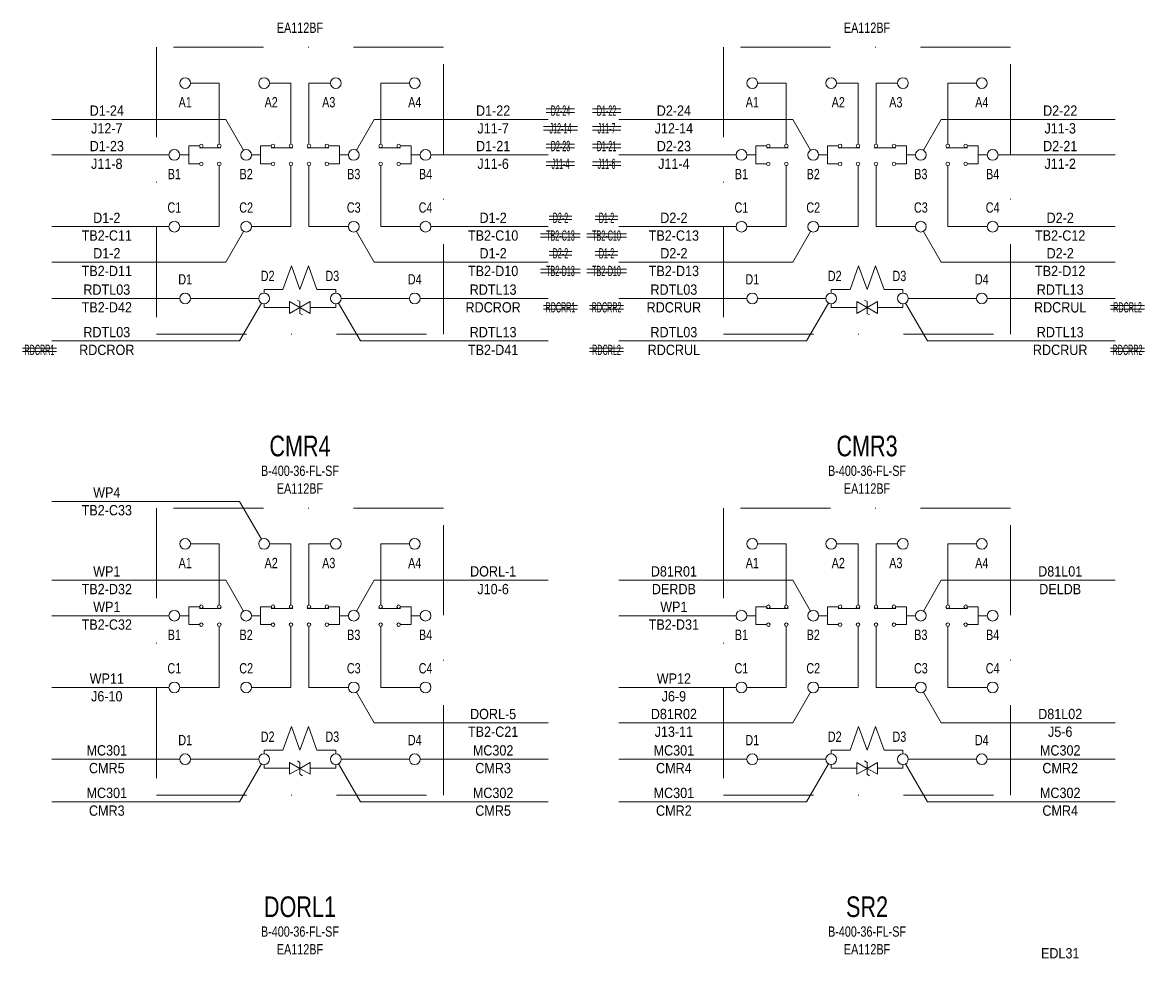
# Model space of a CAD drawing. Header units: millimetres. Extents: x 10 to 821, y 12 to 580.
# Drawn here: x 170.8 to 329.1, y 316.7 to 448.7 of the extents above; entities that cross this region are included whole.
import ezdxf
from ezdxf.enums import TextEntityAlignment as Align

# ---------------------------------------------------------------- set-up
doc = ezdxf.new("R2010")
doc.units = ezdxf.units.MM
doc.linetypes.add('DASHDOT', pattern=[25.3, 12.7, -6.3, 0, -6.3])
for name, color, linetype in [('GR1_02', 7, 'Continuous'), ('GR1_03', 7, 'Continuous'), ('GR1_04', 7, 'Continuous'), ('GR1_06', 7, 'Continuous')]:
    doc.layers.add(name, color=color, linetype=linetype)
doc.styles.add('HG丸ｺﾞｼｯｸM-PRO', font='')
doc.styles.get('HG丸ｺﾞｼｯｸM-PRO').set_extended_font_data('HG丸ｺﾞｼｯｸM-PRO')

# ---------------------------------------------------------------- blocks, each defined once
blk = doc.blocks.new('BLKF060')
at = {"layer": 'GR1_02', "color": 4, "linetype": 'DASHDOT', "lineweight": 13}
for p, q in [((310.25, 380.25), (269.75, 380.25)), ((269.75, 380.25), (269.75, 339.75)), ((310.25, 339.75), (310.25, 380.25)), ((269.75, 339.75), (310.25, 339.75))]:
    blk.add_line(p, q, dxfattribs=at)
at = {"layer": 'GR1_02', "color": 4, "linetype": 'Continuous', "lineweight": 13}
for p, q in [((274.57, 375.19), (278.61, 375.19)), ((278.61, 375.19), (278.61, 366.58)), ((285.7, 375.19), (288.73, 375.19)), ((288.73, 375.19), (288.73, 366.58)), ((294.3, 375.19), (291.27, 375.19)), ((291.27, 375.19), (291.27, 366.58)), ((305.43, 375.19), (301.39, 375.19)), ((301.39, 375.19), (301.39, 366.58)), ((275.82, 366.33), (274.31, 366.33)), ((274.31, 366.33), (274.31, 363.8)), ((275.82, 366.08), (278.86, 366.08)), ((285.95, 366.33), (284.43, 366.33)), ((284.43, 366.33), (284.43, 363.8)), ((285.95, 366.08), (288.99, 366.08)), ((294.05, 366.08), (291.01, 366.08)), ((294.05, 366.33), (295.57, 366.33)), ((295.57, 366.33), (295.57, 363.8)), ((304.18, 366.08), (301.14, 366.08)), ((304.18, 366.33), (305.69, 366.33)), ((305.69, 366.33), (305.69, 363.8)), ((273.04, 365.06), (274.31, 365.06)), ((283.17, 365.06), (284.43, 365.06)), ((296.83, 365.06), (295.57, 365.06)), ((306.96, 365.06), (305.69, 365.06)), ((275.82, 363.8), (274.31, 363.8)), ((278.61, 363.54), (278.61, 354.94)), ((285.95, 363.8), (284.43, 363.8)), ((288.73, 363.54), (288.73, 354.94)), ((291.27, 363.54), (291.27, 354.94)), ((294.05, 363.8), (295.57, 363.8)), ((301.39, 363.54), (301.39, 354.94)), ((304.18, 363.8), (305.69, 363.8)), ((273.04, 354.94), (278.61, 354.94)), ((283.17, 354.94), (288.73, 354.94)), ((296.83, 354.94), (291.27, 354.94)), ((306.96, 354.94), (301.39, 354.94)), ((288.8, 349.42), (287.6, 346.08)), ((290, 346.08), (288.8, 349.42)), ((291.2, 349.42), (290, 346.08)), ((292.4, 346.08), (291.2, 349.42)), ((284.94, 345.57), (284.94, 346.08)), ((284.94, 346.08), (287.6, 346.08)), ((292.4, 346.08), (295.06, 346.08)), ((295.06, 345.57), (295.06, 346.08)), ((274.57, 344.81), (284.18, 344.81)), ((305.43, 344.81), (295.82, 344.81))]:
    blk.add_line(p, q, dxfattribs=at)
for centre, radius in [((273.81, 375.19), 0.759), ((284.94, 375.19), 0.759), ((295.06, 375.19), 0.759), ((306.19, 375.19), 0.759), ((272.28, 365.06), 0.759), ((276.08, 366.33), 0.253), ((278.61, 366.33), 0.253), ((282.41, 365.06), 0.759), ((286.2, 366.33), 0.253), ((288.73, 366.33), 0.253), ((291.27, 366.33), 0.253), ((293.8, 366.33), 0.253), ((297.59, 365.06), 0.759), ((301.39, 366.33), 0.253), ((303.92, 366.33), 0.253), ((307.72, 365.06), 0.759), ((276.08, 363.8), 0.253), ((278.61, 363.8), 0.253), ((286.2, 363.8), 0.253), ((288.73, 363.8), 0.253), ((291.27, 363.8), 0.253), ((293.8, 363.8), 0.253), ((301.39, 363.8), 0.253), ((303.92, 363.8), 0.253), ((272.28, 354.94), 0.759), ((282.41, 354.94), 0.759), ((297.59, 354.94), 0.759), ((307.72, 354.94), 0.759), ((273.81, 344.81), 0.759), ((284.94, 344.81), 0.759), ((295.06, 344.81), 0.759), ((306.19, 344.81), 0.759)]:
    blk.add_circle(centre, radius, dxfattribs=at)
blk = doc.blocks.new('BLKF059')
at = {"layer": 'GR1_02', "color": 4, "linetype": 'Continuous', "lineweight": 13}
blk.add_blockref('BLKF060', (0, 0), dxfattribs=at)
at = {"layer": 'GR1_02', "color": 4, "linetype": 'Continuous', "lineweight": 13, "style": 'HG丸ｺﾞｼｯｸM-PRO'}
for s, width, p in [('A1', 0.78372, (273.81, 372.49)), ('A2', 0.78372, (285.94, 372.49)), ('A3', 0.78372, (294.06, 372.49)), ('A4', 0.78372, (306.19, 372.49)), ('B1', 0.783285, (272.28, 362.36)), ('B2', 0.783285, (282.41, 362.36)), ('B3', 0.783285, (297.59, 362.36)), ('B4', 0.783285, (307.72, 362.36)), ('C1', 0.78334, (272.28, 357.64)), ('C2', 0.78334, (282.41, 357.64)), ('C3', 0.78334, (297.59, 357.64)), ('C4', 0.78334, (307.72, 357.64)), ('D2', 0.784601, (285.44, 347.99)), ('D3', 0.784601, (294.56, 347.99)), ('D1', 0.784601, (273.81, 347.51)), ('D4', 0.784601, (306.19, 347.51))]:
    blk.add_text(s, height=1.455, dxfattribs=dict(at, width=width)).set_placement(p, align=Align.MIDDLE_CENTER)
blk = doc.blocks.new('BLKF062')
at = {"layer": 'GR1_02', "color": 4, "linetype": 'Continuous', "lineweight": 13}
for p, q in [((288.54, 342.68), (288.54, 344.37)), ((290, 343.52), (288.54, 344.37)), ((288.54, 342.68), (290, 343.52)), ((290, 344.37), (289.65, 344.57)), ((290, 343.52), (291.46, 344.37)), ((290, 342.68), (290, 344.37)), ((290, 342.68), (290, 344.37)), ((291.46, 342.68), (290, 343.52)), ((291.46, 342.68), (291.46, 344.37)), ((290, 342.68), (290.35, 342.48))]:
    blk.add_line(p, q, dxfattribs=at)
blk = doc.blocks.new('BLKF061')
at = {"layer": 'GR1_02', "color": 4, "linetype": 'Continuous', "lineweight": 13}
for p, q in [((284.94, 344.05), (284.94, 343.55)), ((284.94, 343.55), (288.54, 343.55)), ((291.46, 343.55), (293.17, 343.55)), ((292.4, 343.55), (295.06, 343.55)), ((295.06, 344.05), (295.06, 343.55))]:
    blk.add_line(p, q, dxfattribs=at)
blk.add_blockref('BLKF062', (0, 0), dxfattribs=at)
blk = doc.blocks.new('BLKF066')
at = {"layer": 'GR1_02', "color": 4, "linetype": 'DASHDOT', "lineweight": 13}
for p, q in [((230.25, 380.25), (189.75, 380.25)), ((189.75, 380.25), (189.75, 339.75)), ((230.25, 339.75), (230.25, 380.25)), ((189.75, 339.75), (230.25, 339.75))]:
    blk.add_line(p, q, dxfattribs=at)
at = {"layer": 'GR1_02', "color": 4, "linetype": 'Continuous', "lineweight": 13}
for p, q in [((194.57, 375.19), (198.61, 375.19)), ((198.61, 375.19), (198.61, 366.58)), ((205.7, 375.19), (208.73, 375.19)), ((208.73, 375.19), (208.73, 366.58)), ((214.3, 375.19), (211.27, 375.19)), ((211.27, 375.19), (211.27, 366.58)), ((225.43, 375.19), (221.39, 375.19)), ((221.39, 375.19), (221.39, 366.58)), ((195.82, 366.33), (194.31, 366.33)), ((194.31, 366.33), (194.31, 363.8)), ((195.82, 366.08), (198.86, 366.08)), ((205.95, 366.33), (204.43, 366.33)), ((204.43, 366.33), (204.43, 363.8)), ((205.95, 366.08), (208.99, 366.08)), ((214.05, 366.08), (211.01, 366.08)), ((214.05, 366.33), (215.57, 366.33)), ((215.57, 366.33), (215.57, 363.8)), ((224.18, 366.08), (221.14, 366.08)), ((224.18, 366.33), (225.69, 366.33)), ((225.69, 366.33), (225.69, 363.8)), ((193.04, 365.06), (194.31, 365.06)), ((203.17, 365.06), (204.43, 365.06)), ((216.83, 365.06), (215.57, 365.06)), ((226.96, 365.06), (225.69, 365.06)), ((195.82, 363.8), (194.31, 363.8)), ((198.61, 363.54), (198.61, 354.94)), ((205.95, 363.8), (204.43, 363.8)), ((208.73, 363.54), (208.73, 354.94)), ((211.27, 363.54), (211.27, 354.94)), ((214.05, 363.8), (215.57, 363.8)), ((221.39, 363.54), (221.39, 354.94)), ((224.18, 363.8), (225.69, 363.8)), ((193.04, 354.94), (198.61, 354.94)), ((203.17, 354.94), (208.73, 354.94)), ((216.83, 354.94), (211.27, 354.94)), ((226.96, 354.94), (221.39, 354.94)), ((208.8, 349.42), (207.6, 346.08)), ((210, 346.08), (208.8, 349.42)), ((211.2, 349.42), (210, 346.08)), ((212.4, 346.08), (211.2, 349.42)), ((204.94, 345.57), (204.94, 346.08)), ((204.94, 346.08), (207.6, 346.08)), ((212.4, 346.08), (215.06, 346.08)), ((215.06, 345.57), (215.06, 346.08)), ((194.57, 344.81), (204.18, 344.81)), ((225.43, 344.81), (215.82, 344.81))]:
    blk.add_line(p, q, dxfattribs=at)
for centre, radius in [((193.81, 375.19), 0.759), ((204.94, 375.19), 0.759), ((215.06, 375.19), 0.759), ((226.19, 375.19), 0.759), ((192.28, 365.06), 0.759), ((196.08, 366.33), 0.253), ((198.61, 366.33), 0.253), ((202.41, 365.06), 0.759), ((206.2, 366.33), 0.253), ((208.73, 366.33), 0.253), ((211.27, 366.33), 0.253), ((213.8, 366.33), 0.253), ((217.59, 365.06), 0.759), ((221.39, 366.33), 0.253), ((223.92, 366.33), 0.253), ((227.72, 365.06), 0.759), ((196.08, 363.8), 0.253), ((198.61, 363.8), 0.253), ((206.2, 363.8), 0.253), ((208.73, 363.8), 0.253), ((211.27, 363.8), 0.253), ((213.8, 363.8), 0.253), ((221.39, 363.8), 0.253), ((223.92, 363.8), 0.253), ((192.28, 354.94), 0.759), ((202.41, 354.94), 0.759), ((217.59, 354.94), 0.759), ((227.72, 354.94), 0.759), ((193.81, 344.81), 0.759), ((204.94, 344.81), 0.759), ((215.06, 344.81), 0.759), ((226.19, 344.81), 0.759)]:
    blk.add_circle(centre, radius, dxfattribs=at)
blk = doc.blocks.new('BLKF065')
at = {"layer": 'GR1_02', "color": 4, "linetype": 'Continuous', "lineweight": 13}
blk.add_blockref('BLKF066', (0, 0), dxfattribs=at)
at = {"layer": 'GR1_02', "color": 4, "linetype": 'Continuous', "lineweight": 13, "style": 'HG丸ｺﾞｼｯｸM-PRO'}
for s, width, p in [('A1', 0.78372, (193.81, 372.49)), ('A2', 0.78372, (205.94, 372.49)), ('A3', 0.78372, (214.06, 372.49)), ('A4', 0.78372, (226.19, 372.49)), ('B1', 0.783285, (192.28, 362.36)), ('B2', 0.783285, (202.41, 362.36)), ('B3', 0.783285, (217.59, 362.36)), ('B4', 0.783285, (227.72, 362.36)), ('C1', 0.78334, (192.28, 357.64)), ('C2', 0.78334, (202.41, 357.64)), ('C3', 0.78334, (217.59, 357.64)), ('C4', 0.78334, (227.72, 357.64)), ('D2', 0.784601, (205.44, 347.99)), ('D3', 0.784601, (214.56, 347.99)), ('D1', 0.784601, (193.81, 347.51)), ('D4', 0.784601, (226.19, 347.51))]:
    blk.add_text(s, height=1.455, dxfattribs=dict(at, width=width)).set_placement(p, align=Align.MIDDLE_CENTER)
blk = doc.blocks.new('BLKF068')
at = {"layer": 'GR1_02', "color": 4, "linetype": 'Continuous', "lineweight": 13}
for p, q in [((208.54, 342.68), (208.54, 344.37)), ((210, 343.52), (208.54, 344.37)), ((208.54, 342.68), (210, 343.52)), ((210, 344.37), (209.65, 344.57)), ((210, 343.52), (211.46, 344.37)), ((210, 342.68), (210, 344.37)), ((210, 342.68), (210, 344.37)), ((211.46, 342.68), (210, 343.52)), ((211.46, 342.68), (211.46, 344.37)), ((210, 342.68), (210.35, 342.48))]:
    blk.add_line(p, q, dxfattribs=at)
blk = doc.blocks.new('BLKF067')
at = {"layer": 'GR1_02', "color": 4, "linetype": 'Continuous', "lineweight": 13}
for p, q in [((204.94, 344.05), (204.94, 343.55)), ((204.94, 343.55), (208.54, 343.55)), ((211.46, 343.55), (213.17, 343.55)), ((212.4, 343.55), (215.06, 343.55)), ((215.06, 344.05), (215.06, 343.55))]:
    blk.add_line(p, q, dxfattribs=at)
blk.add_blockref('BLKF068', (0, 0), dxfattribs=at)
blk = doc.blocks.new('BLKF076')
at = {"layer": 'GR1_02', "color": 4, "linetype": 'Continuous', "lineweight": 13}
for p, q in [((288.54, 342.68), (288.54, 344.37)), ((290, 343.52), (288.54, 344.37)), ((288.54, 342.68), (290, 343.52)), ((290, 344.37), (289.65, 344.57)), ((290, 343.52), (291.46, 344.37)), ((290, 342.68), (290, 344.37)), ((290, 342.68), (290, 344.37)), ((291.46, 342.68), (290, 343.52)), ((291.46, 342.68), (291.46, 344.37)), ((290, 342.68), (290.35, 342.48))]:
    blk.add_line(p, q, dxfattribs=at)
blk = doc.blocks.new('BLKF075')
at = {"layer": 'GR1_02', "color": 4, "linetype": 'Continuous', "lineweight": 13}
for p, q in [((284.94, 344.05), (284.94, 343.55)), ((284.94, 343.55), (288.54, 343.55)), ((291.46, 343.55), (293.17, 343.55)), ((292.4, 343.55), (295.06, 343.55)), ((295.06, 344.05), (295.06, 343.55))]:
    blk.add_line(p, q, dxfattribs=at)
blk.add_blockref('BLKF076', (0, 0), dxfattribs=at)
blk = doc.blocks.new('BLKF078')
at = {"layer": 'GR1_02', "color": 4, "linetype": 'Continuous', "lineweight": 13}
for p, q in [((208.54, 342.68), (208.54, 344.37)), ((210, 343.52), (208.54, 344.37)), ((208.54, 342.68), (210, 343.52)), ((210, 344.37), (209.65, 344.57)), ((210, 343.52), (211.46, 344.37)), ((210, 342.68), (210, 344.37)), ((210, 342.68), (210, 344.37)), ((211.46, 342.68), (210, 343.52)), ((211.46, 342.68), (211.46, 344.37)), ((210, 342.68), (210.35, 342.48))]:
    blk.add_line(p, q, dxfattribs=at)
blk = doc.blocks.new('BLKF077')
at = {"layer": 'GR1_02', "color": 4, "linetype": 'Continuous', "lineweight": 13}
for p, q in [((204.94, 344.05), (204.94, 343.55)), ((204.94, 343.55), (208.54, 343.55)), ((211.46, 343.55), (213.17, 343.55)), ((212.4, 343.55), (215.06, 343.55)), ((215.06, 344.05), (215.06, 343.55))]:
    blk.add_line(p, q, dxfattribs=at)
blk.add_blockref('BLKF078', (0, 0), dxfattribs=at)
blk = doc.blocks.new('BLKF101')
at = {"layer": 'GR1_02', "color": 4, "linetype": 'DASHDOT', "lineweight": 13}
for p, q in [((310.25, 445.25), (269.75, 445.25)), ((269.75, 445.25), (269.75, 404.75)), ((310.25, 404.75), (310.25, 445.25)), ((269.75, 404.75), (310.25, 404.75))]:
    blk.add_line(p, q, dxfattribs=at)
at = {"layer": 'GR1_02', "color": 4, "linetype": 'Continuous', "lineweight": 13}
for p, q in [((274.57, 440.19), (278.61, 440.19)), ((278.61, 440.19), (278.61, 431.58)), ((285.7, 440.19), (288.73, 440.19)), ((288.73, 440.19), (288.73, 431.58)), ((294.3, 440.19), (291.27, 440.19)), ((291.27, 440.19), (291.27, 431.58)), ((305.43, 440.19), (301.39, 440.19)), ((301.39, 440.19), (301.39, 431.58)), ((275.82, 431.33), (274.31, 431.33)), ((274.31, 431.33), (274.31, 428.8)), ((275.82, 431.08), (278.86, 431.08)), ((285.95, 431.33), (284.43, 431.33)), ((284.43, 431.33), (284.43, 428.8)), ((285.95, 431.08), (288.99, 431.08)), ((294.05, 431.08), (291.01, 431.08)), ((294.05, 431.33), (295.57, 431.33)), ((295.57, 431.33), (295.57, 428.8)), ((304.18, 431.08), (301.14, 431.08)), ((304.18, 431.33), (305.69, 431.33)), ((305.69, 431.33), (305.69, 428.8)), ((273.04, 430.06), (274.31, 430.06)), ((283.17, 430.06), (284.43, 430.06)), ((296.83, 430.06), (295.57, 430.06)), ((306.96, 430.06), (305.69, 430.06)), ((275.82, 428.8), (274.31, 428.8)), ((278.61, 428.54), (278.61, 419.94)), ((285.95, 428.8), (284.43, 428.8)), ((288.73, 428.54), (288.73, 419.94)), ((291.27, 428.54), (291.27, 419.94)), ((294.05, 428.8), (295.57, 428.8)), ((301.39, 428.54), (301.39, 419.94)), ((304.18, 428.8), (305.69, 428.8)), ((273.04, 419.94), (278.61, 419.94)), ((283.17, 419.94), (288.73, 419.94)), ((296.83, 419.94), (291.27, 419.94)), ((306.96, 419.94), (301.39, 419.94)), ((288.8, 414.42), (287.6, 411.08)), ((290, 411.08), (288.8, 414.42)), ((291.2, 414.42), (290, 411.08)), ((292.4, 411.08), (291.2, 414.42)), ((284.94, 410.57), (284.94, 411.08)), ((284.94, 411.08), (287.6, 411.08)), ((292.4, 411.08), (295.06, 411.08)), ((295.06, 410.57), (295.06, 411.08)), ((274.57, 409.81), (284.18, 409.81)), ((305.43, 409.81), (295.82, 409.81))]:
    blk.add_line(p, q, dxfattribs=at)
for centre, radius in [((273.81, 440.19), 0.759), ((284.94, 440.19), 0.759), ((295.06, 440.19), 0.759), ((306.19, 440.19), 0.759), ((272.28, 430.06), 0.759), ((276.08, 431.33), 0.253), ((278.61, 431.33), 0.253), ((282.41, 430.06), 0.759), ((286.2, 431.33), 0.253), ((288.73, 431.33), 0.253), ((291.27, 431.33), 0.253), ((293.8, 431.33), 0.253), ((297.59, 430.06), 0.759), ((301.39, 431.33), 0.253), ((303.92, 431.33), 0.253), ((307.72, 430.06), 0.759), ((276.08, 428.8), 0.253), ((278.61, 428.8), 0.253), ((286.2, 428.8), 0.253), ((288.73, 428.8), 0.253), ((291.27, 428.8), 0.253), ((293.8, 428.8), 0.253), ((301.39, 428.8), 0.253), ((303.92, 428.8), 0.253), ((272.28, 419.94), 0.759), ((282.41, 419.94), 0.759), ((297.59, 419.94), 0.759), ((307.72, 419.94), 0.759), ((273.81, 409.81), 0.759), ((284.94, 409.81), 0.759), ((295.06, 409.81), 0.759), ((306.19, 409.81), 0.759)]:
    blk.add_circle(centre, radius, dxfattribs=at)
blk = doc.blocks.new('BLKF100')
at = {"layer": 'GR1_02', "color": 4, "linetype": 'Continuous', "lineweight": 13}
blk.add_blockref('BLKF101', (0, 0), dxfattribs=at)
at = {"layer": 'GR1_02', "color": 4, "linetype": 'Continuous', "lineweight": 13, "style": 'HG丸ｺﾞｼｯｸM-PRO'}
for s, width, p in [('A1', 0.78372, (273.81, 437.49)), ('A2', 0.78372, (285.94, 437.49)), ('A3', 0.78372, (294.06, 437.49)), ('A4', 0.78372, (306.19, 437.49)), ('B1', 0.783285, (272.28, 427.36)), ('B2', 0.783285, (282.41, 427.36)), ('B3', 0.783285, (297.59, 427.36)), ('B4', 0.783285, (307.72, 427.36)), ('C1', 0.78334, (272.28, 422.64)), ('C2', 0.78334, (282.41, 422.64)), ('C3', 0.78334, (297.59, 422.64)), ('C4', 0.78334, (307.72, 422.64)), ('D1', 0.784601, (273.81, 412.51)), ('D2', 0.784601, (285.44, 412.99)), ('D3', 0.784601, (294.56, 412.99)), ('D4', 0.784601, (306.19, 412.51))]:
    blk.add_text(s, height=1.455, dxfattribs=dict(at, width=width)).set_placement(p, align=Align.MIDDLE_CENTER)
blk = doc.blocks.new('BLKF103')
at = {"layer": 'GR1_02', "color": 4, "linetype": 'Continuous', "lineweight": 13}
for p, q in [((288.54, 407.68), (288.54, 409.37)), ((290, 408.52), (288.54, 409.37)), ((288.54, 407.68), (290, 408.52)), ((290, 409.37), (289.65, 409.57)), ((290, 408.52), (291.46, 409.37)), ((290, 407.68), (290, 409.37)), ((290, 407.68), (290, 409.37)), ((291.46, 407.68), (290, 408.52)), ((291.46, 407.68), (291.46, 409.37)), ((290, 407.68), (290.35, 407.48))]:
    blk.add_line(p, q, dxfattribs=at)
blk = doc.blocks.new('BLKF102')
at = {"layer": 'GR1_02', "color": 4, "linetype": 'Continuous', "lineweight": 13}
for p, q in [((284.94, 409.05), (284.94, 408.55)), ((284.94, 408.55), (288.54, 408.55)), ((291.46, 408.55), (293.17, 408.55)), ((292.4, 408.55), (295.06, 408.55)), ((295.06, 409.05), (295.06, 408.55))]:
    blk.add_line(p, q, dxfattribs=at)
blk.add_blockref('BLKF103', (0, 0), dxfattribs=at)
blk = doc.blocks.new('BLKF105')
at = {"layer": 'GR1_02', "color": 4, "linetype": 'DASHDOT', "lineweight": 13}
for p, q in [((230.25, 445.25), (189.75, 445.25)), ((189.75, 445.25), (189.75, 404.75)), ((230.25, 404.75), (230.25, 445.25)), ((189.75, 404.75), (230.25, 404.75))]:
    blk.add_line(p, q, dxfattribs=at)
at = {"layer": 'GR1_02', "color": 4, "linetype": 'Continuous', "lineweight": 13}
for p, q in [((194.57, 440.19), (198.61, 440.19)), ((198.61, 440.19), (198.61, 431.58)), ((205.7, 440.19), (208.73, 440.19)), ((208.73, 440.19), (208.73, 431.58)), ((214.3, 440.19), (211.27, 440.19)), ((211.27, 440.19), (211.27, 431.58)), ((225.43, 440.19), (221.39, 440.19)), ((221.39, 440.19), (221.39, 431.58)), ((195.82, 431.33), (194.31, 431.33)), ((194.31, 431.33), (194.31, 428.8)), ((195.82, 431.08), (198.86, 431.08)), ((205.95, 431.33), (204.43, 431.33)), ((204.43, 431.33), (204.43, 428.8)), ((205.95, 431.08), (208.99, 431.08)), ((214.05, 431.08), (211.01, 431.08)), ((214.05, 431.33), (215.57, 431.33)), ((215.57, 431.33), (215.57, 428.8)), ((224.18, 431.08), (221.14, 431.08)), ((224.18, 431.33), (225.69, 431.33)), ((225.69, 431.33), (225.69, 428.8)), ((193.04, 430.06), (194.31, 430.06)), ((203.17, 430.06), (204.43, 430.06)), ((216.83, 430.06), (215.57, 430.06)), ((226.96, 430.06), (225.69, 430.06)), ((195.82, 428.8), (194.31, 428.8)), ((198.61, 428.54), (198.61, 419.94)), ((205.95, 428.8), (204.43, 428.8)), ((208.73, 428.54), (208.73, 419.94)), ((211.27, 428.54), (211.27, 419.94)), ((214.05, 428.8), (215.57, 428.8)), ((221.39, 428.54), (221.39, 419.94)), ((224.18, 428.8), (225.69, 428.8)), ((193.04, 419.94), (198.61, 419.94)), ((203.17, 419.94), (208.73, 419.94)), ((216.83, 419.94), (211.27, 419.94)), ((226.96, 419.94), (221.39, 419.94)), ((208.8, 414.42), (207.6, 411.08)), ((210, 411.08), (208.8, 414.42)), ((211.2, 414.42), (210, 411.08)), ((212.4, 411.08), (211.2, 414.42)), ((204.94, 410.57), (204.94, 411.08)), ((204.94, 411.08), (207.6, 411.08)), ((212.4, 411.08), (215.06, 411.08)), ((215.06, 410.57), (215.06, 411.08)), ((194.57, 409.81), (204.18, 409.81)), ((225.43, 409.81), (215.82, 409.81))]:
    blk.add_line(p, q, dxfattribs=at)
for centre, radius in [((193.81, 440.19), 0.759), ((204.94, 440.19), 0.759), ((215.06, 440.19), 0.759), ((226.19, 440.19), 0.759), ((192.28, 430.06), 0.759), ((196.08, 431.33), 0.253), ((198.61, 431.33), 0.253), ((202.41, 430.06), 0.759), ((206.2, 431.33), 0.253), ((208.73, 431.33), 0.253), ((211.27, 431.33), 0.253), ((213.8, 431.33), 0.253), ((217.59, 430.06), 0.759), ((221.39, 431.33), 0.253), ((223.92, 431.33), 0.253), ((227.72, 430.06), 0.759), ((196.08, 428.8), 0.253), ((198.61, 428.8), 0.253), ((206.2, 428.8), 0.253), ((208.73, 428.8), 0.253), ((211.27, 428.8), 0.253), ((213.8, 428.8), 0.253), ((221.39, 428.8), 0.253), ((223.92, 428.8), 0.253), ((192.28, 419.94), 0.759), ((202.41, 419.94), 0.759), ((217.59, 419.94), 0.759), ((227.72, 419.94), 0.759), ((193.81, 409.81), 0.759), ((204.94, 409.81), 0.759), ((215.06, 409.81), 0.759), ((226.19, 409.81), 0.759)]:
    blk.add_circle(centre, radius, dxfattribs=at)
blk = doc.blocks.new('BLKF104')
at = {"layer": 'GR1_02', "color": 4, "linetype": 'Continuous', "lineweight": 13}
blk.add_blockref('BLKF105', (0, 0), dxfattribs=at)
at = {"layer": 'GR1_02', "color": 4, "linetype": 'Continuous', "lineweight": 13, "style": 'HG丸ｺﾞｼｯｸM-PRO'}
for s, width, p in [('A1', 0.78372, (193.81, 437.49)), ('A2', 0.78372, (205.94, 437.49)), ('A3', 0.78372, (214.06, 437.49)), ('A4', 0.78372, (226.19, 437.49)), ('B1', 0.783285, (192.28, 427.36)), ('B2', 0.783285, (202.41, 427.36)), ('B3', 0.783285, (217.59, 427.36)), ('B4', 0.783285, (227.72, 427.36)), ('C1', 0.78334, (192.28, 422.64)), ('C2', 0.78334, (202.41, 422.64)), ('C3', 0.78334, (217.59, 422.64)), ('C4', 0.78334, (227.72, 422.64)), ('D1', 0.784601, (193.81, 412.51)), ('D2', 0.784601, (205.44, 412.99)), ('D3', 0.784601, (214.56, 412.99)), ('D4', 0.784601, (226.19, 412.51))]:
    blk.add_text(s, height=1.455, dxfattribs=dict(at, width=width)).set_placement(p, align=Align.MIDDLE_CENTER)
blk = doc.blocks.new('BLKF107')
at = {"layer": 'GR1_02', "color": 4, "linetype": 'Continuous', "lineweight": 13}
for p, q in [((208.54, 407.68), (208.54, 409.37)), ((210, 408.52), (208.54, 409.37)), ((208.54, 407.68), (210, 408.52)), ((210, 409.37), (209.65, 409.57)), ((210, 408.52), (211.46, 409.37)), ((210, 407.68), (210, 409.37)), ((210, 407.68), (210, 409.37)), ((211.46, 407.68), (210, 408.52)), ((211.46, 407.68), (211.46, 409.37)), ((210, 407.68), (210.35, 407.48))]:
    blk.add_line(p, q, dxfattribs=at)
blk = doc.blocks.new('BLKF106')
at = {"layer": 'GR1_02', "color": 4, "linetype": 'Continuous', "lineweight": 13}
for p, q in [((204.94, 409.05), (204.94, 408.55)), ((204.94, 408.55), (208.54, 408.55)), ((211.46, 408.55), (213.17, 408.55)), ((212.4, 408.55), (215.06, 408.55)), ((215.06, 409.05), (215.06, 408.55))]:
    blk.add_line(p, q, dxfattribs=at)
blk.add_blockref('BLKF107', (0, 0), dxfattribs=at)
blk = doc.blocks.new('BLKF293')
at = {"layer": 'GR1_06', "color": 4, "linetype": 'Continuous', "lineweight": 13}
for p, q in [((251.25, 436.5625), (255.25, 436.5625)), ((251.25, 436.0625), (255.25, 436.0625)), ((251.25, 434.0625), (255.25, 434.0625)), ((251.25, 433.5625), (255.25, 433.5625)), ((251.25, 431.5625), (255.25, 431.5625)), ((251.25, 431.0625), (255.25, 431.0625)), ((251.25, 429.0625), (255.25, 429.0625)), ((251.25, 428.5625), (255.25, 428.5625)), ((251.65, 421.4375), (254.85, 421.4375)), ((251.65, 420.9375), (254.85, 420.9375)), ((250.45, 418.9375), (256.05, 418.9375)), ((250.45, 418.4375), (256.05, 418.4375)), ((251.65, 416.4375), (254.85, 416.4375)), ((251.65, 415.9375), (254.85, 415.9375)), ((250.45, 413.9375), (256.05, 413.9375)), ((250.45, 413.4375), (256.05, 413.4375))]:
    blk.add_line(p, q, dxfattribs=at)
at = {"layer": 'GR1_06', "color": 3, "linetype": 'Continuous', "lineweight": 35, "style": 'HG丸ｺﾞｼｯｸM-PRO'}
for s, width, p in [('D1-22', 0.416266, (253.25, 436.3125)), ('J11-7', 0.416224, (253.25, 433.8125)), ('D1-21', 0.416266, (253.25, 431.3125)), ('J11-6', 0.416224, (253.25, 428.8125)), ('D1-2', 0.416081, (253.25, 421.1875)), ('TB2-C10', 0.416681, (253.25, 418.6875)), ('D1-2', 0.416081, (253.25, 416.1875)), ('TB2-D10', 0.416351, (253.25, 413.6875))]:
    blk.add_text(s, height=1.45455, dxfattribs=dict(at, width=width)).set_placement(p, align=Align.MIDDLE_CENTER)
blk = doc.blocks.new('BLKF294')
at = {"layer": 'GR1_06', "color": 4, "linetype": 'Continuous', "lineweight": 13}
for p, q in [((244.75, 436.5625), (248.75, 436.5625)), ((244.75, 436.0625), (248.75, 436.0625)), ((244.35, 434.0625), (249.15, 434.0625)), ((244.35, 433.5625), (249.15, 433.5625)), ((244.75, 431.5625), (248.75, 431.5625)), ((244.75, 431.0625), (248.75, 431.0625)), ((244.75, 429.0625), (248.75, 429.0625)), ((244.75, 428.5625), (248.75, 428.5625)), ((245.15, 421.4375), (248.35, 421.4375)), ((245.15, 420.9375), (248.35, 420.9375)), ((243.95, 418.9375), (249.55, 418.9375)), ((243.95, 418.4375), (249.55, 418.4375)), ((245.15, 416.4375), (248.35, 416.4375)), ((245.15, 415.9375), (248.35, 415.9375)), ((243.95, 413.9375), (249.55, 413.9375)), ((243.95, 413.4375), (249.55, 413.4375))]:
    blk.add_line(p, q, dxfattribs=at)
at = {"layer": 'GR1_06', "color": 3, "linetype": 'Continuous', "lineweight": 35, "style": 'HG丸ｺﾞｼｯｸM-PRO'}
for s, width, p in [('D2-24', 0.416266, (246.75, 436.3125)), ('J12-14', 0.416356, (246.75, 433.8125)), ('D2-23', 0.416266, (246.75, 431.3125)), ('J11-4', 0.416224, (246.75, 428.8125)), ('D2-2', 0.416081, (246.75, 421.1875)), ('TB2-C13', 0.416681, (246.75, 418.6875)), ('D2-2', 0.416081, (246.75, 416.1875)), ('TB2-D13', 0.416351, (246.75, 413.6875))]:
    blk.add_text(s, height=1.45455, rotation=360, dxfattribs=dict(at, width=width)).set_placement(p, align=Align.MIDDLE_CENTER)

msp = doc.modelspace()

# ---------------------------------------------------------------- linework, layer by layer
at = {"layer": 'GR1_03', "color": 4, "linetype": 'Continuous', "lineweight": 13}
for p, q in [((175, 435.06), (199.52, 435.06)), ((202.03, 430.72), (199.52, 435.06)), ((217.97, 430.72), (220.48, 435.06)), ((245, 435.06), (220.48, 435.06)), ((255, 435.06), (279.52, 435.06)), ((282.03, 430.72), (279.52, 435.06)), ((297.97, 430.72), (300.48, 435.06)), ((325, 435.06), (300.48, 435.06)), ((175, 430.06), (191.52, 430.06)), ((245, 430.06), (228.48, 430.06)), ((255, 430.06), (271.52, 430.06)), ((325, 430.06), (308.48, 430.06)), ((175, 419.94), (191.52, 419.94)), ((245, 419.94), (228.48, 419.94)), ((255, 419.94), (271.52, 419.94)), ((325, 419.94), (308.48, 419.94)), ((202.03, 419.28), (199.52, 414.94)), ((217.97, 419.28), (220.48, 414.94)), ((282.03, 419.28), (279.52, 414.94)), ((297.97, 419.28), (300.48, 414.94)), ((175, 414.94), (199.52, 414.94)), ((245, 414.94), (220.48, 414.94)), ((255, 414.94), (279.52, 414.94)), ((325, 414.94), (300.48, 414.94)), ((175, 409.81), (193.05, 409.81)), ((204.56, 409.15), (201.47, 403.81)), ((215.44, 409.15), (218.53, 403.81)), ((245, 409.81), (226.95, 409.81)), ((255, 409.81), (273.05, 409.81)), ((284.56, 409.15), (281.47, 403.81)), ((295.44, 409.15), (298.53, 403.81)), ((325, 409.81), (306.95, 409.81)), ((175, 403.81), (201.47, 403.81)), ((245, 403.81), (218.53, 403.81)), ((255, 403.81), (281.47, 403.81)), ((325, 403.81), (298.53, 403.81)), ((175, 381.19), (201.47, 381.19)), ((204.56, 375.85), (201.47, 381.19)), ((175, 370.06), (199.52, 370.06)), ((202.03, 365.72), (199.52, 370.06)), ((217.97, 365.72), (220.48, 370.06)), ((245, 370.06), (220.48, 370.06)), ((255, 370.06), (279.52, 370.06)), ((282.03, 365.72), (279.52, 370.06)), ((297.97, 365.72), (300.48, 370.06)), ((325, 370.06), (300.48, 370.06)), ((175, 365.06), (191.52, 365.06)), ((255, 365.06), (271.52, 365.06)), ((175, 354.94), (191.52, 354.94)), ((255, 354.94), (271.52, 354.94)), ((217.97, 354.28), (220.48, 349.94)), ((282.03, 354.28), (279.52, 349.94)), ((297.97, 354.28), (300.48, 349.94)), ((245, 349.94), (220.48, 349.94)), ((255, 349.94), (279.52, 349.94)), ((325, 349.94), (300.48, 349.94)), ((175, 344.81), (193.05, 344.81)), ((204.56, 344.15), (201.47, 338.81)), ((215.44, 344.15), (218.53, 338.81)), ((245, 344.81), (226.95, 344.81)), ((255, 344.81), (273.05, 344.81)), ((284.56, 344.15), (281.47, 338.81)), ((295.44, 344.15), (298.53, 338.81)), ((325, 344.81), (306.95, 344.81)), ((175, 338.81), (201.47, 338.81)), ((245, 338.81), (218.53, 338.81)), ((255, 338.81), (281.47, 338.81)), ((325, 338.81), (298.53, 338.81))]:
    msp.add_line(p, q, dxfattribs=at)
at = {"layer": 'GR1_06', "color": 4, "linetype": 'Continuous', "lineweight": 13}
for p, q in [((244.35, 408.81), (249.15, 408.81)), ((250.85, 408.81), (255.65, 408.81)), ((324.35, 408.81), (329.15, 408.81)), ((244.35, 408.31), (249.15, 408.31)), ((250.85, 408.31), (255.65, 408.31)), ((324.35, 408.31), (329.15, 408.31)), ((170.85, 402.81), (175.65, 402.81)), ((170.85, 402.31), (175.65, 402.31)), ((250.85, 402.81), (255.65, 402.81)), ((250.85, 402.31), (255.65, 402.31)), ((324.35, 402.81), (329.15, 402.81)), ((324.35, 402.31), (329.15, 402.31))]:
    msp.add_line(p, q, dxfattribs=at)

# ---------------------------------------------------------------- block references
at = {"layer": 'GR1_02', "color": 4, "linetype": 'Continuous', "lineweight": 13}
for name in ['BLKF104', 'BLKF100', 'BLKF106', 'BLKF102', 'BLKF065', 'BLKF059', 'BLKF067', 'BLKF077', 'BLKF061', 'BLKF075']:
    msp.add_blockref(name, (0, 0), dxfattribs=at)
at = {"layer": 'GR1_06', "color": 4, "linetype": 'Continuous', "lineweight": 13}
for name in ['BLKF294', 'BLKF293']:
    msp.add_blockref(name, (0, 0), dxfattribs=at)

# ---------------------------------------------------------------- texts
at = {"layer": 'GR1_02', "color": 4, "linetype": 'Continuous', "lineweight": 13, "style": 'HG丸ｺﾞｼｯｸM-PRO'}
for s, height, width, p in [('EA112BF', 1.455, 0.783795, (210, 448)), ('EA112BF', 1.455, 0.783795, (290, 448)), ('CMR4', 2.909, 0.782484, (210, 389)), ('CMR3', 2.909, 0.782484, (290, 389)), ('B-400-36-FL-SF', 1.4545, 0.782932, (210, 385.5)), ('B-400-36-FL-SF', 1.4545, 0.782932, (290, 385.5)), ('EA112BF', 1.455, 0.783795, (210, 383)), ('EA112BF', 1.455, 0.783795, (290, 383)), ('DORL1', 2.909, 0.783194, (210, 324)), ('SR2', 2.909, 0.782666, (290, 324)), ('B-400-36-FL-SF', 1.4545, 0.782932, (210, 320.5)), ('B-400-36-FL-SF', 1.4545, 0.782932, (290, 320.5)), ('EA112BF', 1.455, 0.783795, (210, 318)), ('EA112BF', 1.455, 0.783795, (290, 318))]:
    msp.add_text(s, height=height, dxfattribs=dict(at, width=width)).set_placement(p, align=Align.MIDDLE_CENTER)
at = {"layer": 'GR1_04', "color": 3, "linetype": 'Continuous', "lineweight": 35, "style": 'HG丸ｺﾞｼｯｸM-PRO'}
for s, width, p in [('D1-24', 0.910941, (182.75, 436.31)), ('D1-22', 0.910941, (237.25, 436.31)), ('J12-7', 0.910866, (182.75, 433.81)), ('J11-7', 0.910866, (237.25, 433.81)), ('J12-14', 0.910841, (262.75, 433.81)), ('J11-3', 0.910866, (317.25, 433.81)), ('D1-23', 0.910941, (182.75, 431.31)), ('D1-21', 0.910941, (237.25, 431.31)), ('J11-8', 0.910866, (182.75, 428.81)), ('J11-6', 0.910866, (237.25, 428.81)), ('J11-4', 0.910866, (262.75, 428.81)), ('J11-2', 0.910866, (317.25, 428.81)), ('D1-2', 0.910998, (182.75, 421.19)), ('D1-2', 0.910998, (237.25, 421.19)), ('TB2-C11', 0.911795, (182.75, 418.69)), ('TB2-C10', 0.911795, (237.25, 418.69)), ('TB2-C13', 0.911795, (262.75, 418.69)), ('TB2-C12', 0.911795, (317.25, 418.69)), ('D1-2', 0.910998, (182.75, 416.19)), ('D1-2', 0.910998, (237.25, 416.19)), ('TB2-D11', 0.911582, (182.75, 413.69)), ('TB2-D10', 0.911582, (237.25, 413.69)), ('TB2-D13', 0.911582, (262.75, 413.69)), ('TB2-D12', 0.911582, (317.25, 413.69)), ('RDTL03', 0.912142, (182.75, 411.06)), ('RDTL03', 0.912142, (262.75, 411.06)), ('TB2-D42', 0.911582, (182.75, 408.56)), ('RDCRUR', 0.913174, (262.75, 408.56)), ('RDTL03', 0.912142, (182.75, 405.06)), ('RDTL03', 0.912142, (262.75, 405.06)), ('RDCROR', 0.912936, (182.75, 402.56)), ('TB2-D41', 0.911582, (237.25, 402.56)), ('RDCRUL', 0.912753, (262.75, 402.56)), ('WP4', 0.911153, (182.75, 382.44)), ('TB2-C33', 0.911795, (182.75, 379.94)), ('WP1', 0.911153, (182.75, 371.31)), ('D81R01', 0.911442, (262.75, 371.31)), ('TB2-D32', 0.911582, (182.75, 368.81)), ('J10-6', 0.910866, (237.25, 368.81)), ('DERDB', 0.912559, (262.75, 368.81)), ('WP1', 0.911153, (182.75, 366.31)), ('WP1', 0.911153, (262.75, 366.31)), ('TB2-C32', 0.911795, (182.75, 363.81)), ('TB2-D31', 0.911582, (262.75, 363.81)), ('WP11', 0.911053, (182.75, 356.19)), ('WP12', 0.911053, (262.75, 356.19)), ('J6-10', 0.910866, (182.75, 353.69)), ('J6-9', 0.910905, (262.75, 353.69)), ('D81R02', 0.911442, (262.75, 351.19)), ('TB2-C21', 0.911795, (237.25, 348.69)), ('J13-11', 0.910841, (262.75, 348.69)), ('J5-6', 0.910905, (317.25, 348.69)), ('MC301', 0.911936, (182.75, 346.06)), ('MC301', 0.911936, (262.75, 346.06)), ('CMR5', 0.913112, (182.75, 343.56)), ('CMR4', 0.913112, (262.75, 343.56)), ('MC301', 0.911936, (182.75, 340.06)), ('MC301', 0.911936, (262.75, 340.06)), ('CMR3', 0.913112, (182.75, 337.56)), ('CMR2', 0.913112, (262.75, 337.56))]:
    msp.add_text(s, height=1.455, dxfattribs=dict(at, width=width)).set_placement(p, align=Align.MIDDLE_CENTER)
for s, width, p in [('D2-24', 0.910941, (262.75, 436.31)), ('D2-22', 0.910941, (317.25, 436.31)), ('D2-23', 0.910941, (262.75, 431.31)), ('D2-21', 0.910941, (317.25, 431.31)), ('D2-2', 0.910998, (262.75, 421.19)), ('D2-2', 0.910998, (317.25, 421.19)), ('D2-2', 0.910998, (262.75, 416.19)), ('D2-2', 0.910998, (317.25, 416.19)), ('RDTL13', 0.912142, (237.25, 411.06)), ('RDTL13', 0.912142, (317.25, 411.06)), ('RDCROR', 0.912936, (237.25, 408.56)), ('RDCRUL', 0.912753, (317.25, 408.56)), ('RDTL13', 0.912142, (237.25, 405.06)), ('RDTL13', 0.912142, (317.25, 405.06)), ('RDCRUR', 0.913174, (317.25, 402.56)), ('DORL-1', 0.911713, (237.25, 371.31)), ('D81L01', 0.910979, (317.25, 371.31)), ('DELDB', 0.912031, (317.25, 368.81)), ('DORL-5', 0.911713, (237.25, 351.19)), ('D81L02', 0.910979, (317.25, 351.19)), ('MC302', 0.911936, (237.25, 346.06)), ('MC302', 0.911936, (317.25, 346.06)), ('CMR3', 0.913112, (237.25, 343.56)), ('CMR2', 0.913112, (317.25, 343.56)), ('MC302', 0.911936, (237.25, 340.06)), ('MC302', 0.911936, (317.25, 340.06)), ('CMR5', 0.913112, (237.25, 337.56)), ('CMR4', 0.913112, (317.25, 337.56)), ('EDL31', 0.911608, (317.25, 317.44))]:
    msp.add_text(s, height=1.455, rotation=360, dxfattribs=dict(at, width=width)).set_placement(p, align=Align.MIDDLE_CENTER)
at = {"layer": 'GR1_06', "color": 3, "linetype": 'Continuous', "lineweight": 35, "style": 'HG丸ｺﾞｼｯｸM-PRO'}
for s, width, p in [('RDCRR1', 0.416064, (246.75, 408.56)), ('RDCRL2', 0.41647, (326.75, 408.56)), ('RDCRR2', 0.416064, (326.75, 402.56))]:
    msp.add_text(s, height=1.455, rotation=360, dxfattribs=dict(at, width=width)).set_placement(p, align=Align.MIDDLE_CENTER)
for s, width, p in [('RDCRR2', 0.416064, (253.25, 408.56)), ('RDCRR1', 0.416064, (173.25, 402.56)), ('RDCRL2', 0.41647, (253.25, 402.56))]:
    msp.add_text(s, height=1.455, dxfattribs=dict(at, width=width)).set_placement(p, align=Align.MIDDLE_CENTER)

doc.saveas('drawing.dxf')
